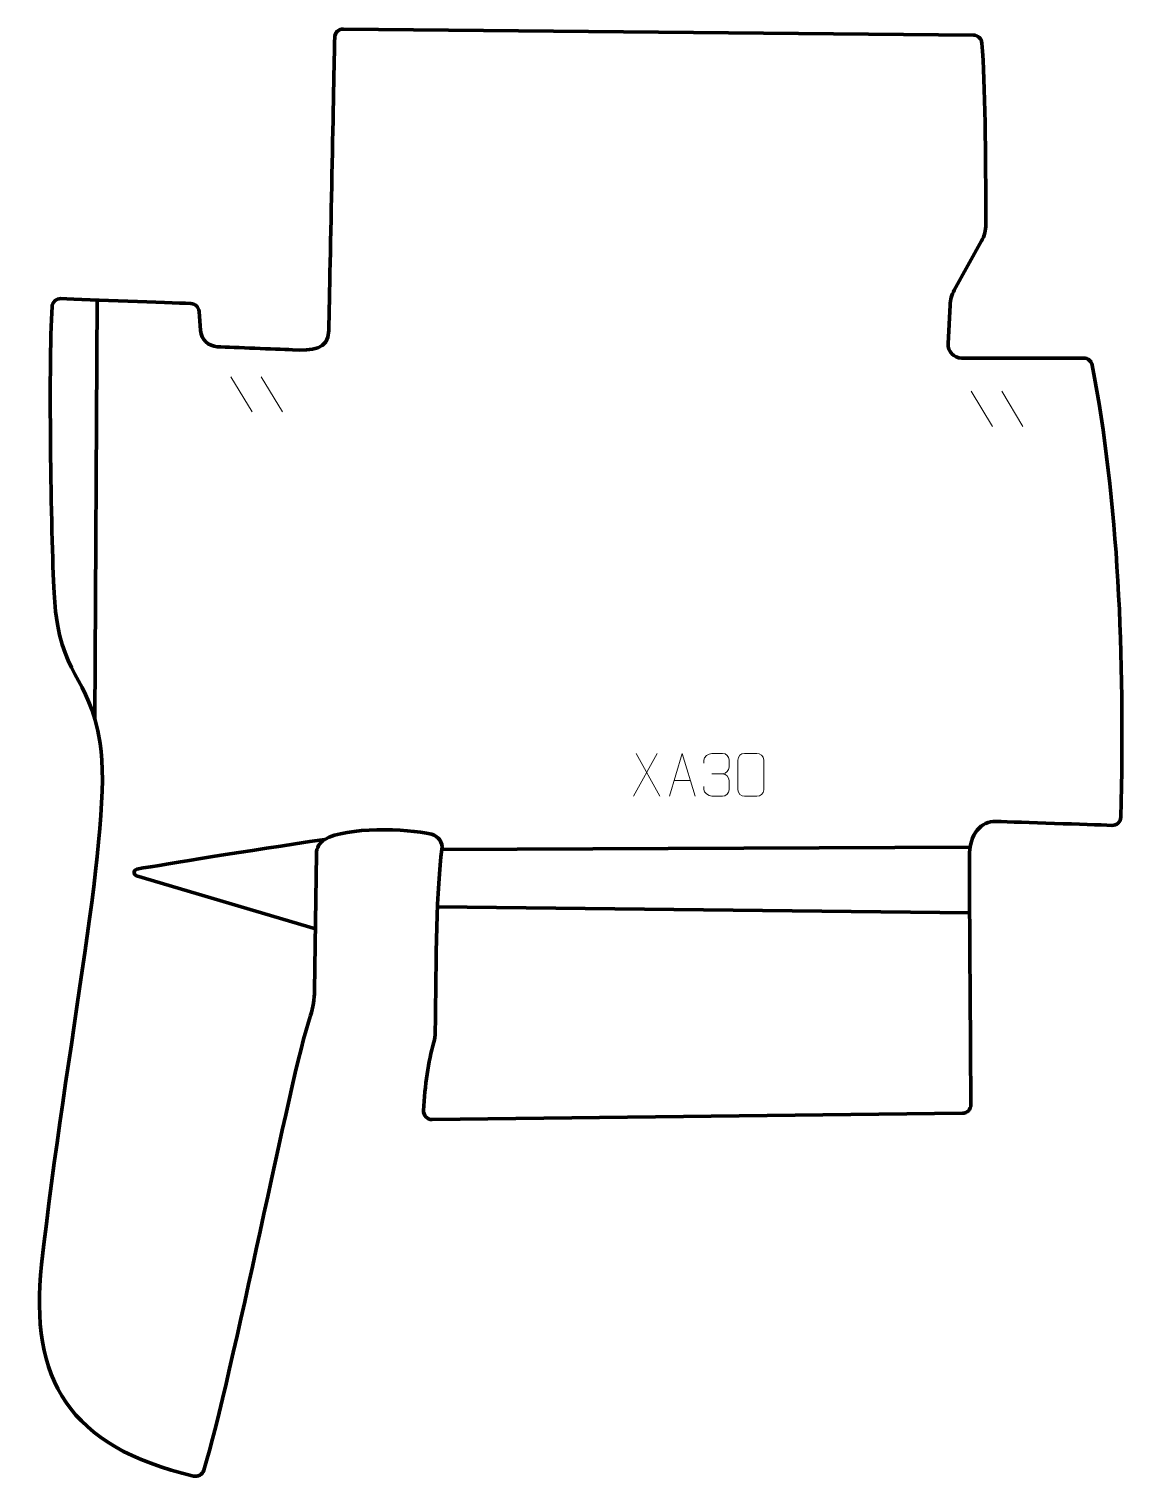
# Model space of a CAD drawing. Header units: millimetres. Extents: x -322 to 317, y -422 to 422.
import ezdxf

# ---------------------------------------------------------------- set-up
doc = ezdxf.new("R2010")
doc.units = ezdxf.units.MM
doc.header["$MEASUREMENT"] = 0
for name, color, linetype in [('layer 1', 7, 'Continuous'), ('layer 2', 7, 'Continuous'), ('layer 3', 7, 'Continuous')]:
    doc.layers.add(name, color=color, linetype=linetype)

msp = doc.modelspace()

# ---------------------------------------------------------------- linework, layer by layer
at = {"layer": 'layer 1', "color": 250, "lineweight": 9}
for points in [[(-204.0023, 219.2098), (-204.0023, 219.2098), (-191.638, 198.6655), (-191.638, 198.6655)], [(-186.2724, 219.2098), (-186.2724, 219.2098), (-173.9081, 198.6655), (-173.9081, 198.6655)], [(227.7978, 210.7431), (227.7978, 210.7431), (240.1621, 190.1988), (240.1621, 190.1988)], [(245.5277, 210.7431), (245.5277, 210.7431), (257.892, 190.1988), (257.892, 190.1988)], [(44.5989, -0.4807), (44.5989, -0.4807), (30.8583, -25.3765), (30.8583, -25.3765)], [(32.3129, -0.4807), (32.3129, -0.4807), (46.0535, -25.4342), (46.0535, -25.4342)], [(54.4354, -16.1848), (54.4354, -16.1848), (63.9311, -16.1848), (63.9311, -16.1848)], [(76.5283, -12.4102), (76.5283, -12.4102), (82.7247, -12.4102), (82.7247, -12.4102)]]:
    msp.add_open_spline(points, degree=3, dxfattribs=at)
for points, knots in [([(51.7128, -25.4342), (51.7128, -25.4342), (59.0838, -0.4807), (59.0838, -0.4807), (59.0838, -0.4807), (59.0838, -0.4807), (66.6537, -25.4342), (66.6537, -25.4342)], [0, 0, 0, 0, 0.33333333, 0.33333333, 0.33333333, 0.33333333, 1, 1, 1, 1]), ([(71.8186, -6.165), (71.8186, -6.165), (71.8186, -4.3078), (71.8186, -4.3078), (71.8186, -4.3078), (71.8043, -2.5659), (74.4688, -0.4478), (76.5279, -0.4705), (76.5279, -0.4705), (78.592, -0.4705), (80.656, -0.4705), (82.7197, -0.4705), (82.7197, -0.4705), (84.9142, -0.4617), (86.5125, -2.3085), (86.5569, -4.2206), (86.5569, -4.2206), (86.5565, -5.6557), (86.5565, -7.0908), (86.5569, -8.5263), (86.5569, -8.5263), (86.5083, -10.1798), (84.9057, -12.4098), (82.7074, -12.3998), (82.7074, -12.3998), (84.9111, -12.411), (86.5191, -14.2142), (86.5731, -16.2737), (86.5731, -16.2737), (86.5727, -18.0584), (86.5727, -19.8431), (86.5731, -21.6282), (86.5731, -21.6282), (86.5832, -23.6896), (84.5283, -25.4527), (82.7074, -25.4446), (82.7074, -25.4446), (80.6421, -25.4443), (78.5769, -25.4443), (76.5113, -25.4446), (76.5113, -25.4446), (74.3427, -25.4331), (71.8117, -23.0329), (71.7931, -21.5711), (71.7931, -21.5711), (71.7931, -21.5711), (71.7931, -19.6625), (71.7931, -19.6625)], [0, 0, 0, 0, 0.07692308, 0.07692308, 0.07692308, 0.07692308, 0.15384615, 0.15384615, 0.15384615, 0.15384615, 0.23076923, 0.23076923, 0.23076923, 0.23076923, 0.30769231, 0.30769231, 0.30769231, 0.30769231, 0.38461538, 0.38461538, 0.38461538, 0.38461538, 0.46153846, 0.46153846, 0.46153846, 0.46153846, 0.53846154, 0.53846154, 0.53846154, 0.53846154, 0.61538462, 0.61538462, 0.61538462, 0.61538462, 0.69230769, 0.69230769, 0.69230769, 0.69230769, 0.76923077, 0.76923077, 0.76923077, 0.76923077, 0.84615385, 0.84615385, 0.84615385, 0.84615385, 1, 1, 1, 1]), ([(95.6025, -0.4582), (97.9686, -0.4582), (100.3351, -0.4582), (102.7016, -0.4582), (102.7016, -0.4582), (104.6821, -0.4226), (106.7081, -1.9169), (106.7352, -4.359), (106.7352, -4.359), (106.7348, -10.1164), (106.7348, -15.8742), (106.7352, -21.6324), (106.7352, -21.6324), (106.5931, -23.96), (104.8867, -25.4423), (102.7016, -25.4531), (102.7016, -25.4531), (100.3292, -25.4527), (97.9568, -25.4527), (95.5848, -25.4531), (95.5848, -25.4531), (93.6263, -25.5587), (91.6199, -23.6708), (91.6313, -21.6498), (91.6313, -21.6498), (91.6317, -15.8692), (91.6317, -10.0889), (91.6313, -4.3091), (91.6313, -4.3091), (91.6356, -2.1671), (93.4127, -0.4446), (95.6025, -0.4582)], [0, 0, 0, 0, 0.11111111, 0.11111111, 0.11111111, 0.11111111, 0.22222222, 0.22222222, 0.22222222, 0.22222222, 0.33333333, 0.33333333, 0.33333333, 0.33333333, 0.44444444, 0.44444444, 0.44444444, 0.44444444, 0.55555556, 0.55555556, 0.55555556, 0.55555556, 0.66666667, 0.66666667, 0.66666667, 0.66666667, 0.77777778, 0.77777778, 0.77777778, 0.77777778, 1, 1, 1, 1])]:
    msp.add_open_spline(points, degree=3, knots=knots, dxfattribs=at)
at = {"layer": 'layer 2', "color": 230, "lineweight": 200}
msp.add_open_spline([(222.5939, -210.3112), (225.3456, -210.2787), (227.554, -208.034), (227.5346, -205.2865), (227.5346, -205.2865), (227.3797, -183.2231), (226.7603, -93.7382), (226.6608, -61.1698), (226.6608, -61.1698), (226.6177, -46.9563), (233.6553, -39.8366), (242.1682, -40.1241), (242.1682, -40.1241), (256.9686, -40.6247), (295.8878, -41.9402), (309.7957, -42.4105), (309.7957, -42.4105), (312.5692, -42.5039), (314.8901, -40.3238), (314.9625, -37.5538), (314.9625, -37.5538), (317.4323, 57.493), (313.4826, 146.7987), (298.2852, 226.0464), (298.2852, 226.0464), (297.8333, 228.4029), (295.7749, 230.1104), (293.3718, 230.1104), (293.3718, 230.1104), (293.3718, 230.1104), (222.2373, 230.1104), (222.2373, 230.1104), (222.2373, 230.1104), (217.6607, 230.1104), (214.0172, 233.9366), (214.2472, 238.4998), (214.2472, 238.4998), (214.2472, 238.4998), (215.3835, 260.994), (215.3835, 260.994), (215.3835, 260.994), (215.537, 264.0338), (216.3822, 266.9986), (217.8547, 269.6624), (217.8547, 269.6624), (217.8547, 269.6624), (233.7403, 298.3944), (233.7403, 298.3944), (233.7403, 298.3944), (235.3772, 301.3556), (236.2345, 304.6855), (236.2309, 308.069), (236.2309, 308.069), (236.1868, 349.4674), (235.9498, 389.2074), (233.9527, 413.8197), (233.9527, 413.8197), (233.7438, 416.3953), (231.6057, 418.3874), (229.0173, 418.4125), (229.0173, 418.4125), (229.0173, 418.4125), (-138.42, 421.9995), (-138.42, 421.9995), (-138.42, 421.9995), (-141.1618, 422.0263), (-143.4129, 419.8472), (-143.4679, 417.1107), (-143.4679, 417.1107), (-143.9558, 392.7553), (-146.1145, 285.0255), (-146.9177, 246.1223), (-146.9177, 246.1223), (-147.1509, 234.8277), (-156.6904, 234.4002), (-167.9934, 234.9159), (-167.9934, 234.9159), (-178.9821, 235.4172), (-200.9672, 236.2212), (-211.9552, 236.7228), (-211.9552, 236.7228), (-217.1121, 236.9582), (-221.2752, 241.0151), (-221.6904, 246.1519), (-221.6904, 246.1519), (-221.6904, 246.1519), (-222.5939, 257.3212), (-222.5939, 257.3212), (-222.5939, 257.3212), (-222.7974, 259.84), (-224.8527, 261.8096), (-227.3821, 261.9077), (-227.3821, 261.9077), (-241.5553, 262.458), (-285.8614, 264.1718), (-303.1327, 264.7623), (-303.1327, 264.7623), (-305.8339, 264.8548), (-308.1217, 262.7875), (-308.291, 260.094), (-308.291, 260.094), (-310.5251, 224.552), (-308.6953, 118.3063), (-306.9212, 90.4337), (-306.9212, 90.4337), (-303.9367, 43.5509), (-286.804, 46.5262), (-280.2205, 5.3966), (-280.2205, 5.3966), (-272.6432, -41.9434), (-300.351, -171.8651), (-314.3457, -298.4855), (-314.3457, -298.4855), (-321.7526, -365.5023), (-298.3427, -404.9796), (-225.7802, -421.8678), (-225.7802, -421.8678), (-223.2222, -422.4632), (-220.6303, -420.9925), (-219.8574, -418.4867), (-219.8574, -418.4867), (-202.9868, -363.8168), (-169.776, -190.0444), (-157.6284, -153.3428), (-157.6284, -153.3428), (-156.0741, -148.646), (-155.2715, -143.7335), (-155.2063, -138.7869), (-155.2063, -138.7869), (-155.2063, -138.7869), (-154.1603, -59.0704), (-154.1603, -59.0704), (-154.1603, -59.0704), (-154.1148, -55.5899), (-152.2807, -52.345), (-149.2584, -50.6104), (-149.2584, -50.6104), (-136.3845, -43.2225), (-101.7795, -44.0258), (-86.9356, -47.6379), (-86.9356, -47.6379), (-82.9299, -48.613), (-80.3228, -52.4681), (-80.9187, -56.541), (-80.9187, -56.541), (-84.0707, -78.0745), (-84.4683, -120.2883), (-84.7774, -163.1638), (-84.7774, -163.1638), (-84.7915, -165.1034), (-85.0582, -167.0356), (-85.6085, -168.8957), (-85.6085, -168.8957), (-88.9906, -180.3282), (-90.7933, -193.8872), (-91.6879, -208.67), (-91.6879, -208.67), (-91.8632, -211.5649), (-89.5409, -214.0026), (-86.6365, -213.9684), (-86.6365, -213.9684), (-86.6365, -213.9684), (222.5939, -210.3112), (222.5939, -210.3112)], degree=3, knots=[0, 0, 0, 0, 0.02380952, 0.02380952, 0.02380952, 0.02380952, 0.04761905, 0.04761905, 0.04761905, 0.04761905, 0.07142857, 0.07142857, 0.07142857, 0.07142857, 0.0952381, 0.0952381, 0.0952381, 0.0952381, 0.11904762, 0.11904762, 0.11904762, 0.11904762, 0.14285714, 0.14285714, 0.14285714, 0.14285714, 0.16666667, 0.16666667, 0.16666667, 0.16666667, 0.19047619, 0.19047619, 0.19047619, 0.19047619, 0.21428571, 0.21428571, 0.21428571, 0.21428571, 0.23809524, 0.23809524, 0.23809524, 0.23809524, 0.26190476, 0.26190476, 0.26190476, 0.26190476, 0.28571429, 0.28571429, 0.28571429, 0.28571429, 0.30952381, 0.30952381, 0.30952381, 0.30952381, 0.33333333, 0.33333333, 0.33333333, 0.33333333, 0.35714286, 0.35714286, 0.35714286, 0.35714286, 0.38095238, 0.38095238, 0.38095238, 0.38095238, 0.4047619, 0.4047619, 0.4047619, 0.4047619, 0.42857143, 0.42857143, 0.42857143, 0.42857143, 0.45238095, 0.45238095, 0.45238095, 0.45238095, 0.47619048, 0.47619048, 0.47619048, 0.47619048, 0.5, 0.5, 0.5, 0.5, 0.52380952, 0.52380952, 0.52380952, 0.52380952, 0.54761905, 0.54761905, 0.54761905, 0.54761905, 0.57142857, 0.57142857, 0.57142857, 0.57142857, 0.5952381, 0.5952381, 0.5952381, 0.5952381, 0.61904762, 0.61904762, 0.61904762, 0.61904762, 0.64285714, 0.64285714, 0.64285714, 0.64285714, 0.66666667, 0.66666667, 0.66666667, 0.66666667, 0.69047619, 0.69047619, 0.69047619, 0.69047619, 0.71428571, 0.71428571, 0.71428571, 0.71428571, 0.73809524, 0.73809524, 0.73809524, 0.73809524, 0.76190476, 0.76190476, 0.76190476, 0.76190476, 0.78571429, 0.78571429, 0.78571429, 0.78571429, 0.80952381, 0.80952381, 0.80952381, 0.80952381, 0.83333333, 0.83333333, 0.83333333, 0.83333333, 0.85714286, 0.85714286, 0.85714286, 0.85714286, 0.88095238, 0.88095238, 0.88095238, 0.88095238, 0.9047619, 0.9047619, 0.9047619, 0.9047619, 0.92857143, 0.92857143, 0.92857143, 0.92857143, 0.95238095, 0.95238095, 0.95238095, 0.95238095, 1, 1, 1, 1], dxfattribs=at)
at = {"layer": 'layer 3', "color": 142, "lineweight": 200}
for points in [[(-283.297, 19.5048), (-283.297, 19.5048), (-281.966, 263.9943), (-281.966, 263.9943)], [(227.1332, -55.0571), (227.1332, -55.0571), (-80.9186, -56.5412), (-80.9186, -56.5412)], [(226.8182, -93.4437), (226.8182, -93.4437), (-83.509, -90.0154), (-83.509, -90.0154)]]:
    msp.add_open_spline(points, degree=3, dxfattribs=at)
msp.add_open_spline([(-149.2583, -50.6103), (-195.3939, -57.372), (-240.5315, -64.84), (-258.7962, -67.9077), (-258.7962, -67.9077), (-260.886, -68.2587), (-261.0638, -71.1924), (-259.0325, -71.7967), (-259.0325, -71.7967), (-259.0325, -71.7967), (-154.7345, -102.8239), (-154.7345, -102.8239)], degree=3, knots=[0, 0, 0, 0, 0.25, 0.25, 0.25, 0.25, 0.5, 0.5, 0.5, 0.5, 1, 1, 1, 1], dxfattribs=at)

doc.saveas('drawing.dxf')
